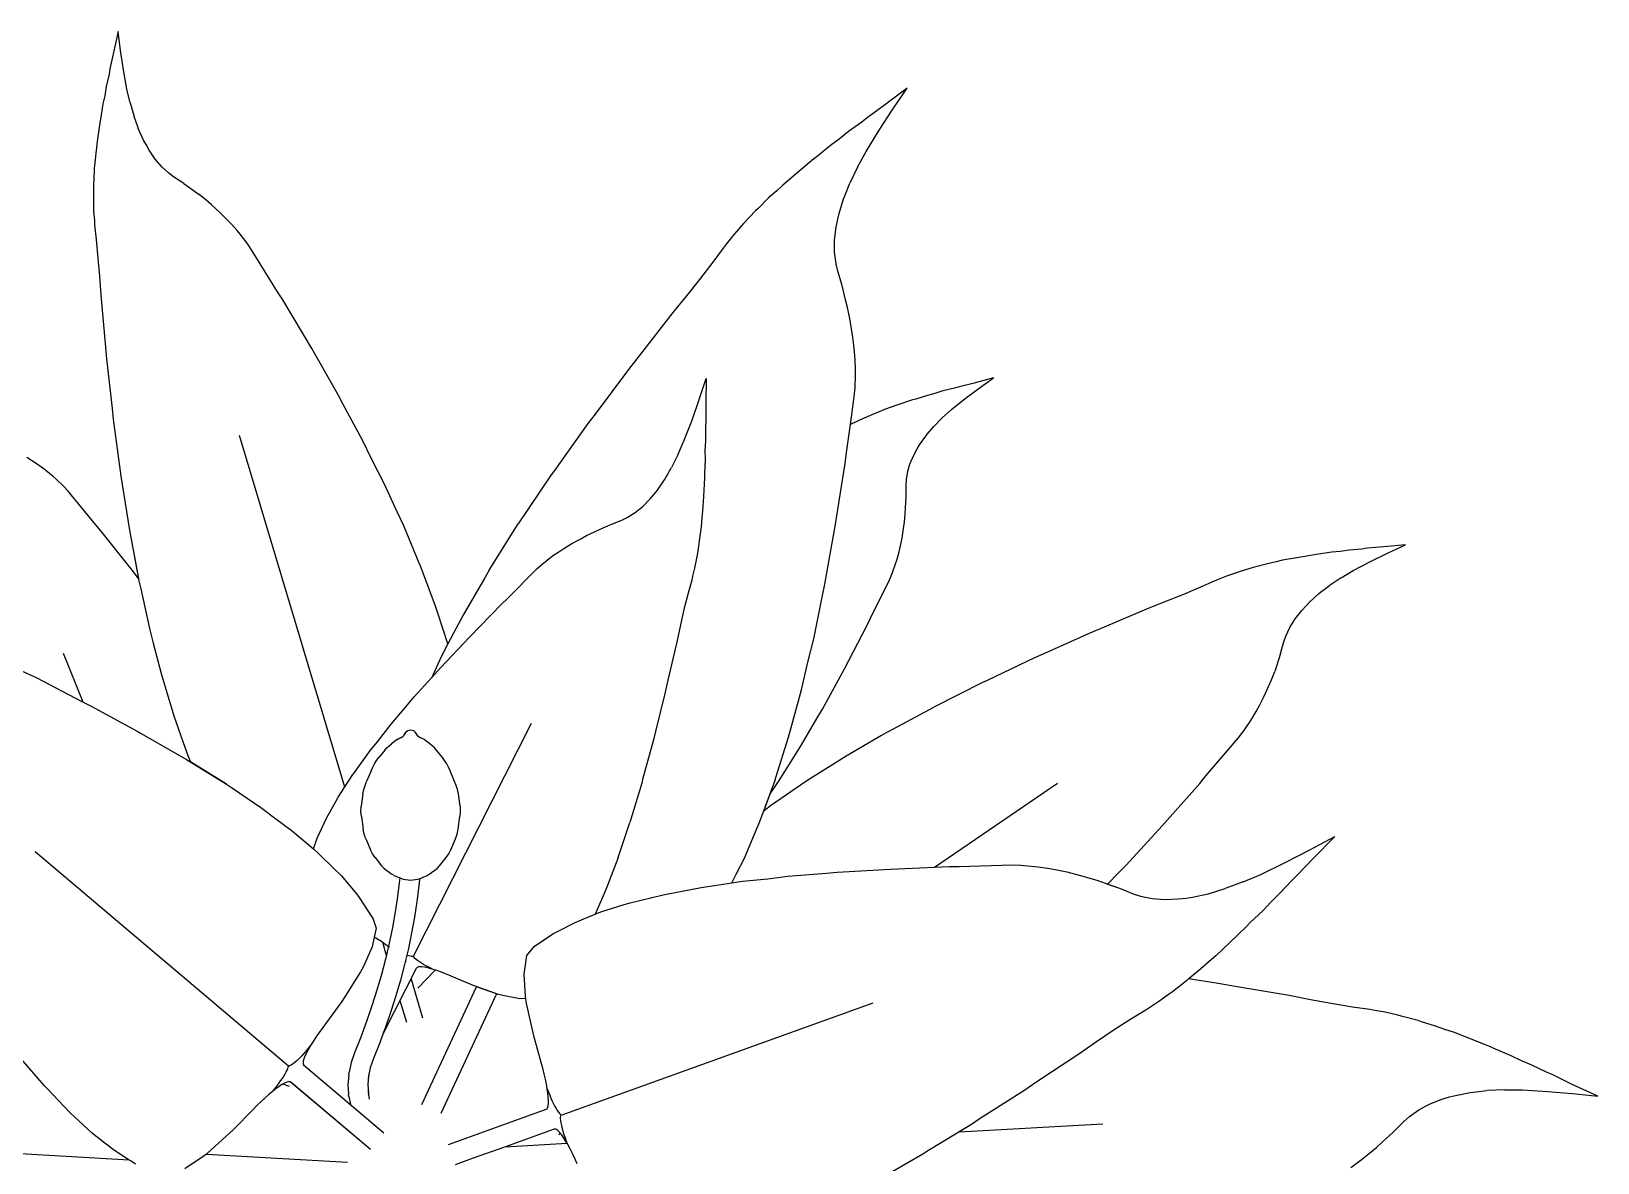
# Model space of a CAD drawing. Header units: metres. Extents: x 244.4 to 340.3, y -4.1 to 64.3.
# Drawn here: x 253.803 to 254.33, y 54.839 to 55.22 of the extents above; entities that cross this region are included whole.
import ezdxf

# ---------------------------------------------------------------- set-up
doc = ezdxf.new("R2010")
doc.units = ezdxf.units.M
doc.layers.add('Edges', color=7, linetype='Continuous')

msp = doc.modelspace()

# ---------------------------------------------------------------- linework, layer by layer
at = {"layer": 'Edges'}
for p, q in [((253.83188, 55.21962), (253.83034, 55.21248)), ((253.8327, 55.21319), (253.83188, 55.21962)), ((253.83034, 55.21248), (253.82909, 55.20702)), ((253.83363, 55.20669), (253.8327, 55.21319)), ((253.82909, 55.20702), (253.82879, 55.20524)), ((253.83481, 55.20021), (253.83363, 55.20669)), ((253.82783, 55.20103), (253.82733, 55.19796)), ((253.82879, 55.20524), (253.82783, 55.20103)), ((253.82733, 55.19796), (253.82672, 55.19518)), ((253.83587, 55.19558), (253.83481, 55.20021)), ((253.83587, 55.19558), (253.83721, 55.19095)), ((254.09753, 55.20047), (254.08993, 55.19477)), ((254.09277, 55.19345), (254.09753, 55.20047)), ((253.82601, 55.19069), (253.82576, 55.18947)), ((253.82672, 55.19518), (253.82601, 55.19069)), ((253.83844, 55.18753), (253.83721, 55.19095)), ((254.08408, 55.19055), (254.08229, 55.18908)), ((254.08993, 55.19477), (254.08408, 55.19055)), ((254.0881, 55.18636), (254.09277, 55.19345)), ((253.82576, 55.18947), (253.82491, 55.18347)), ((253.83874, 55.18671), (253.83844, 55.18753)), ((253.84044, 55.18295), (253.83874, 55.18671)), ((254.0778, 55.18586), (254.07472, 55.18336)), ((254.08229, 55.18908), (254.0778, 55.18586)), ((254.08372, 55.17917), (254.0881, 55.18636)), ((253.82491, 55.18347), (253.8243, 55.17861)), ((253.84124, 55.18149), (253.84044, 55.18295)), ((253.84232, 55.1796), (253.84124, 55.18149)), ((253.84437, 55.17661), (253.84232, 55.1796)), ((254.0718, 55.18125), (254.06734, 55.17762)), ((254.07472, 55.18336), (254.0718, 55.18125)), ((253.82414, 55.17636), (253.82383, 55.17343)), ((253.8243, 55.17861), (253.82414, 55.17636)), ((253.84505, 55.17579), (253.84437, 55.17661)), ((253.84656, 55.17407), (253.84505, 55.17579)), ((254.06608, 55.17669), (254.06026, 55.17182)), ((254.06734, 55.17762), (254.06608, 55.17669)), ((254.08082, 55.17391), (254.08372, 55.17917)), ((253.82365, 55.16937), (253.82357, 55.16838)), ((253.82383, 55.17343), (253.82365, 55.16937)), ((253.8489, 55.17191), (253.84656, 55.17407)), ((253.85055, 55.17066), (253.8489, 55.17191)), ((253.854, 55.16841), (253.85055, 55.17066)), ((254.06026, 55.17182), (254.05564, 55.16787)), ((254.08082, 55.17391), (254.07821, 55.16846)), ((253.82357, 55.16838), (253.8235, 55.16356)), ((253.854, 55.16841), (253.8591, 55.1647)), ((253.86151, 55.16278), (253.8591, 55.1647)), ((254.05362, 55.16594), (254.05091, 55.16353)), ((254.05564, 55.16787), (254.05362, 55.16594)), ((254.07613, 55.16323), (254.07652, 55.16424)), ((254.07652, 55.16424), (254.07821, 55.16846)), ((253.8235, 55.16356), (253.82354, 55.16256)), ((253.82354, 55.16256), (253.82361, 55.15896)), ((253.82361, 55.15896), (253.82385, 55.15596)), ((253.86329, 55.16121), (253.86151, 55.16278)), ((253.86602, 55.15879), (253.86329, 55.16121)), ((253.86847, 55.15632), (253.86602, 55.15879)), ((254.0465, 55.15919), (254.04248, 55.15495)), ((254.04738, 55.16002), (254.0465, 55.15919)), ((254.05091, 55.16353), (254.04738, 55.16002)), ((254.07462, 55.15836), (254.07613, 55.16323)), ((253.82385, 55.15596), (253.82394, 55.15452)), ((253.82394, 55.15452), (253.82448, 55.14957)), ((253.8701, 55.15465), (253.86847, 55.15632)), ((253.87196, 55.15255), (253.8701, 55.15465)), ((254.0417, 55.15403), (254.03885, 55.1508)), ((254.04248, 55.15495), (254.0417, 55.15403)), ((254.07313, 55.14933), (254.07363, 55.15374)), ((254.07363, 55.15374), (254.07417, 55.15635)), ((254.07417, 55.15635), (254.07462, 55.15836)), ((253.82448, 55.14957), (253.82506, 55.1433)), ((253.8729, 55.15137), (253.87196, 55.15255)), ((253.87529, 55.14831), (253.8729, 55.15137)), ((253.87678, 55.14612), (253.87529, 55.14831)), ((254.03664, 55.14796), (254.03557, 55.14664)), ((254.03885, 55.1508), (254.03664, 55.14796)), ((254.0731, 55.14803), (254.07313, 55.14933)), ((254.07314, 55.14524), (254.0731, 55.14803)), ((253.82506, 55.1433), (253.82555, 55.13716)), ((253.88557, 55.13195), (253.87678, 55.14612)), ((254.03557, 55.14664), (254.03208, 55.14191)), ((254.0736, 55.14137), (254.07314, 55.14524)), ((254.03208, 55.14191), (254.02763, 55.13609)), ((254.07417, 55.13889), (254.0736, 55.14137)), ((254.07564, 55.13406), (254.07417, 55.13889)), ((253.82555, 55.13716), (253.82597, 55.13077)), ((254.02763, 55.13609), (254.02323, 55.13056)), ((254.07685, 55.12921), (254.07564, 55.13406)), ((253.82597, 55.13077), (253.8275, 55.11453)), ((253.88732, 55.12921), (253.88557, 55.13195)), ((253.89707, 55.11287), (253.88732, 55.12921)), ((254.02323, 55.13056), (254.01861, 55.12496)), ((254.07752, 55.12662), (254.07685, 55.12921)), ((254.01861, 55.12496), (254.00731, 55.11035)), ((254.07828, 55.12298), (254.07752, 55.12662)), ((254.07872, 55.12017), (254.07828, 55.12298)), ((254.07941, 55.11586), (254.07872, 55.12017)), ((253.8275, 55.11453), (253.82792, 55.10936)), ((253.90598, 55.09722), (253.89707, 55.11287)), ((254.0798, 55.11177), (254.07941, 55.11586)), ((254.08004, 55.10905), (254.0798, 55.11177)), ((253.82792, 55.10936), (253.82981, 55.09263)), ((254.00369, 55.10582), (253.99246, 55.09074)), ((254.00731, 55.11035), (254.00369, 55.10582)), ((254.08016, 55.10578), (254.08004, 55.10905)), ((254.08014, 55.10402), (254.08016, 55.10578)), ((254.02754, 55.0957), (254.02992, 55.10274)), ((254.02992, 55.10274), (254.02974, 55.09458)), ((254.08004, 55.09957), (254.08014, 55.10402)), ((254.12008, 55.10123), (254.11506, 55.10001)), ((254.12662, 55.10294), (254.12008, 55.10123)), ((254.12186, 55.09952), (254.12662, 55.10294)), ((253.90764, 55.09406), (253.90598, 55.09722)), ((254.02511, 55.08875), (254.02754, 55.0957)), ((254.07843, 55.08724), (254.07975, 55.09657)), ((254.07975, 55.09657), (254.08004, 55.09957)), ((254.09933, 55.09553), (254.09412, 55.09377)), ((254.10043, 55.09582), (254.09933, 55.09553)), ((254.10438, 55.09708), (254.10043, 55.09582)), ((254.10691, 55.09772), (254.10438, 55.09708)), ((254.10962, 55.09857), (254.10691, 55.09772)), ((254.11348, 55.09951), (254.10962, 55.09857)), ((254.11254, 55.0923), (254.11712, 55.09601)), ((254.11506, 55.10001), (254.11348, 55.09951)), ((254.11712, 55.09601), (254.12186, 55.09952)), ((253.82981, 55.09263), (253.83018, 55.08908)), ((253.9141, 55.08206), (253.90764, 55.09406)), ((253.99246, 55.09074), (253.99006, 55.08762)), ((254.02974, 55.09458), (254.02973, 55.08845)), ((254.08561, 55.09058), (254.08231, 55.08908)), ((254.08808, 55.09152), (254.08561, 55.09058)), ((254.08995, 55.0923), (254.08808, 55.09152)), ((254.09412, 55.09377), (254.08995, 55.0923)), ((254.10939, 55.08948), (254.11254, 55.0923)), ((253.83018, 55.08908), (253.83254, 55.07153)), ((253.99006, 55.08762), (253.97877, 55.07176)), ((254.02251, 55.08201), (254.02511, 55.08875)), ((254.02973, 55.08845), (254.02961, 55.08647)), ((254.02961, 55.08647), (254.02964, 55.08182)), ((254.07709, 55.07781), (254.07843, 55.08724)), ((254.08149, 55.08875), (254.07843, 55.08724)), ((254.08231, 55.08908), (254.08149, 55.08875)), ((254.1043, 55.08398), (254.10639, 55.08644)), ((254.10939, 55.08948), (254.10639, 55.08644)), ((253.90818, 54.96523), (253.87268, 55.08357)), ((253.91722, 55.07574), (253.9141, 55.08206)), ((254.02049, 55.07733), (254.02251, 55.08201)), ((254.02964, 55.08182), (254.02947, 55.07847)), ((254.10095, 55.07914), (254.1017, 55.08041)), ((254.1017, 55.08041), (254.10381, 55.08339)), ((254.10381, 55.08339), (254.1043, 55.08398)), ((253.80394, 55.07442), (253.80115, 55.07619)), ((253.80644, 55.07259), (253.80394, 55.07442)), ((253.92144, 55.06738), (253.91722, 55.07574)), ((254.02049, 55.07733), (254.01823, 55.07278)), ((254.0295, 55.07547), (254.02927, 55.07066)), ((254.02947, 55.07847), (254.0295, 55.07547)), ((254.07333, 55.0531), (254.07665, 55.07418)), ((254.07665, 55.07418), (254.07709, 55.07781)), ((254.0984, 55.07359), (254.0987, 55.0745)), ((254.0987, 55.0745), (254.10001, 55.07745)), ((254.10001, 55.07745), (254.10095, 55.07914)), ((253.80811, 55.07134), (253.80644, 55.07259)), ((253.81002, 55.06975), (253.80811, 55.07134)), ((253.811, 55.06885), (253.81002, 55.06975)), ((253.81346, 55.06651), (253.811, 55.06885)), ((253.83254, 55.07153), (253.83275, 55.06987)), ((253.83275, 55.06987), (253.83565, 55.05171)), ((253.9777, 55.0703), (253.96659, 55.05381)), ((253.97877, 55.07176), (253.9777, 55.0703)), ((254.01588, 55.0687), (254.01633, 55.06947)), ((254.01633, 55.06947), (254.01823, 55.07278)), ((254.02928, 55.06936), (254.02893, 55.06308)), ((254.02927, 55.07066), (254.02928, 55.06936)), ((254.09733, 55.06877), (254.09783, 55.07162)), ((254.09783, 55.07162), (254.0984, 55.07359)), ((253.81501, 55.0648), (253.81346, 55.06651)), ((253.82419, 55.05367), (253.81501, 55.0648)), ((253.92578, 55.0579), (253.92144, 55.06738)), ((254.01105, 55.06223), (254.01245, 55.06389)), ((254.01245, 55.06389), (254.01351, 55.06522)), ((254.01351, 55.06522), (254.01588, 55.0687)), ((254.0972, 55.06686), (254.09733, 55.06877)), ((254.09721, 55.06304), (254.0972, 55.06686)), ((254.00593, 55.05761), (254.0077, 55.05898)), ((254.0077, 55.05898), (254.00851, 55.05966)), ((254.00851, 55.05966), (254.01105, 55.06223)), ((254.02893, 55.06308), (254.02863, 55.0581)), ((254.09694, 55.05725), (254.09703, 55.05928)), ((254.09703, 55.05928), (254.09721, 55.06304)), ((253.82602, 55.05153), (253.82419, 55.05367)), ((253.92801, 55.05314), (253.92578, 55.0579)), ((253.93328, 55.04056), (253.92801, 55.05314)), ((253.95675, 55.0382), (253.96659, 55.05381)), ((253.99414, 55.05201), (253.99774, 55.05363)), ((253.99774, 55.05363), (254.00146, 55.05508)), ((254.00146, 55.05508), (254.00329, 55.05596)), ((254.00329, 55.05596), (254.00593, 55.05761)), ((254.02837, 55.05582), (254.02815, 55.05288)), ((254.02863, 55.0581), (254.02837, 55.05582)), ((254.06985, 55.03352), (254.07333, 55.0531)), ((254.09637, 55.05232), (254.09668, 55.05445)), ((254.09668, 55.05445), (254.09694, 55.05725)), ((253.83621, 55.0387), (253.82602, 55.05153)), ((253.83565, 55.05171), (253.83886, 55.03465)), ((253.83565, 55.05171), (253.83872, 55.0354)), ((253.98468, 55.04722), (253.98765, 55.04882)), ((253.98765, 55.04882), (253.9896, 55.04989)), ((253.9896, 55.04989), (253.99222, 55.05118)), ((253.99222, 55.05118), (253.99414, 55.05201)), ((254.02753, 55.04791), (254.02681, 55.04327)), ((254.02762, 55.04887), (254.02753, 55.04791)), ((254.02815, 55.05288), (254.02762, 55.04887)), ((254.09524, 55.04601), (254.09589, 55.04905)), ((254.09589, 55.04905), (254.09637, 55.05232)), ((253.97452, 55.04016), (253.97818, 55.04302)), ((253.97818, 55.04302), (253.98022, 55.04444)), ((253.98022, 55.04444), (253.98199, 55.04554)), ((253.98199, 55.04554), (253.98468, 55.04722)), ((254.02681, 55.04327), (254.02661, 55.04232)), ((254.09411, 55.04159), (254.09479, 55.04399)), ((254.09479, 55.04399), (254.09524, 55.04601)), ((254.22882, 55.04245), (254.224, 55.04156)), ((254.23478, 55.04346), (254.22882, 55.04245)), ((254.23603, 55.0436), (254.23478, 55.04346)), ((254.24052, 55.04429), (254.23603, 55.0436)), ((254.24336, 55.04455), (254.24052, 55.04429)), ((254.24643, 55.045), (254.24336, 55.04455)), ((254.25073, 55.04537), (254.24643, 55.045)), ((254.25252, 55.04563), (254.25073, 55.04537)), ((254.2581, 55.0461), (254.25252, 55.04563)), ((254.25359, 55.0412), (254.25949, 55.04406)), ((254.26537, 55.0468), (254.2581, 55.0461)), ((254.25949, 55.04406), (254.26537, 55.0468)), ((253.83872, 55.0354), (253.83621, 55.0387)), ((253.9338, 55.03934), (253.93328, 55.04056)), ((253.93878, 55.0261), (253.9338, 55.03934)), ((253.95675, 55.0382), (253.95532, 55.0357)), ((253.96293, 55.02869), (253.97286, 55.03865)), ((253.97286, 55.03865), (253.97452, 55.04016)), ((254.02599, 55.03896), (254.02529, 55.0362)), ((254.02661, 55.04232), (254.02599, 55.03896)), ((254.09256, 55.03712), (254.09369, 55.04033)), ((254.09369, 55.04033), (254.09411, 55.04159)), ((254.20848, 55.0374), (254.20507, 55.03623)), ((254.20942, 55.03774), (254.20848, 55.0374)), ((254.21403, 55.03913), (254.20942, 55.03774)), ((254.215, 55.03937), (254.21403, 55.03913)), ((254.21892, 55.04042), (254.215, 55.03937)), ((254.22181, 55.04102), (254.21892, 55.04042)), ((254.224, 55.04156), (254.22181, 55.04102)), ((254.24368, 55.03569), (254.24777, 55.03811)), ((254.24777, 55.03811), (254.25359, 55.0412)), ((253.83886, 55.03465), (253.83945, 55.032)), ((253.83945, 55.032), (253.84242, 55.01856)), ((253.95532, 55.0357), (253.94812, 55.02332)), ((254.025, 55.0349), (254.02379, 55.03049)), ((254.02529, 55.0362), (254.025, 55.0349)), ((254.06901, 55.02968), (254.06985, 55.03352)), ((254.08522, 55.02209), (254.09163, 55.03502)), ((254.09163, 55.03502), (254.09256, 55.03712)), ((254.19639, 55.03256), (254.19059, 55.03009)), ((254.20094, 55.03457), (254.19639, 55.03256)), ((254.20229, 55.03509), (254.20094, 55.03457)), ((254.20507, 55.03623), (254.20229, 55.03509)), ((254.2368, 55.03079), (254.23968, 55.03301)), ((254.24368, 55.03569), (254.23968, 55.03301)), ((253.95014, 55.01571), (253.961, 55.02685)), ((253.961, 55.02685), (253.96293, 55.02869)), ((254.02379, 55.03049), (254.02241, 55.02503)), ((254.06609, 55.01516), (254.06901, 55.02968)), ((254.18489, 55.02776), (254.17894, 55.02542)), ((254.19059, 55.03009), (254.18489, 55.02776)), ((254.23189, 55.02629), (254.23304, 55.0275)), ((254.23304, 55.0275), (254.23611, 55.03026)), ((254.23611, 55.03026), (254.2368, 55.03079)), ((253.93955, 55.02374), (253.93878, 55.0261)), ((253.94293, 55.01344), (253.93955, 55.02374)), ((253.94812, 55.02332), (253.94569, 55.01868)), ((254.02241, 55.02503), (254.02123, 55.01983)), ((254.08402, 55.01955), (254.08522, 55.02209)), ((254.17894, 55.02542), (254.16393, 55.01903)), ((254.22762, 55.02093), (254.22819, 55.02182)), ((254.22819, 55.02182), (254.23042, 55.02469)), ((254.23042, 55.02469), (254.23189, 55.02629)), ((253.84242, 55.01856), (253.84369, 55.01368)), ((253.94569, 55.01868), (253.94293, 55.01344)), ((254.02123, 55.01983), (254.02016, 55.01456)), ((254.07646, 55.005), (254.08402, 55.01955)), ((254.15913, 55.01705), (254.14377, 55.01016)), ((254.16393, 55.01903), (254.15913, 55.01705)), ((254.22441, 55.01413), (254.22509, 55.01608)), ((254.22509, 55.01608), (254.22645, 55.01897)), ((254.22645, 55.01897), (254.22762, 55.02093)), ((253.84369, 55.01368), (253.84635, 55.00342)), ((253.94038, 55.00539), (253.95014, 55.01571)), ((253.94293, 55.01344), (253.94067, 55.00913)), ((254.02016, 55.01456), (254.017, 55.00126)), ((254.06427, 55.00775), (254.06609, 55.01516)), ((254.22331, 55.01015), (254.22441, 55.01413)), ((253.82006, 54.99384), (253.81342, 55.01025)), ((253.94067, 55.00913), (253.93733, 55.00194)), ((254.06203, 54.99801), (254.06427, 55.00775)), ((254.14049, 55.00873), (254.12449, 55.00114)), ((254.14377, 55.01016), (254.14049, 55.00873)), ((254.22331, 55.01015), (254.22133, 55.00417)), ((253.79936, 55.00439), (253.8042, 55.00209)), ((253.8042, 55.00209), (253.81959, 54.99407)), ((253.84635, 55.00342), (253.85064, 54.9892)), ((253.93159, 54.99563), (253.93855, 55.00327)), ((253.93855, 55.00327), (253.94038, 55.00539)), ((254.017, 55.00126), (254.01612, 54.99713)), ((254.06906, 54.99149), (254.07646, 55.005)), ((254.12298, 55.00044), (254.10656, 54.99216)), ((254.12449, 55.00114), (254.12298, 55.00044)), ((254.21928, 54.99912), (254.22023, 55.00129)), ((254.22023, 55.00129), (254.22133, 55.00417)), ((253.92821, 54.99154), (253.93159, 54.99563)), ((254.01612, 54.99713), (254.01276, 54.98389)), ((254.05906, 54.98733), (254.06203, 54.99801)), ((254.2162, 54.9927), (254.2178, 54.99578)), ((254.2178, 54.99578), (254.21928, 54.99912)), ((253.81959, 54.99407), (253.82006, 54.99384)), ((253.82006, 54.99384), (253.82278, 54.99249)), ((253.82278, 54.99249), (253.83822, 54.98406)), ((253.92376, 54.98641), (253.92821, 54.99154)), ((254.06749, 54.98888), (254.06906, 54.99149)), ((254.09128, 54.98392), (254.10656, 54.99216)), ((254.21366, 54.98823), (254.2151, 54.99064)), ((254.2151, 54.99064), (254.2162, 54.9927)), ((253.85064, 54.9892), (253.85378, 54.98022)), ((253.91915, 54.98049), (253.92376, 54.98641)), ((253.92939, 54.98424), (253.92985, 54.98443)), ((253.92985, 54.98443), (253.93034, 54.98449)), ((253.93034, 54.98449), (253.93084, 54.98443)), ((253.93084, 54.98443), (253.9313, 54.98424)), ((253.93131, 54.90833), (253.9711, 54.98676)), ((254.05765, 54.98202), (254.05906, 54.98733)), ((254.06167, 54.97887), (254.06749, 54.98888)), ((254.21064, 54.98376), (254.21283, 54.98697)), ((254.21283, 54.98697), (254.21366, 54.98823)), ((253.83822, 54.98406), (253.83964, 54.98332)), ((253.83964, 54.98332), (253.85483, 54.97455)), ((253.85378, 54.98022), (253.85531, 54.9759)), ((253.91687, 54.97769), (253.91915, 54.98049)), ((253.92232, 54.97844), (253.92307, 54.97916)), ((253.92307, 54.97916), (253.9239, 54.97981)), ((253.92579, 54.98122), (253.9239, 54.97981)), ((253.92579, 54.98122), (253.92641, 54.98161)), ((253.92641, 54.98161), (253.92709, 54.98191)), ((253.92703, 54.98169), (253.92754, 54.98212)), ((253.92709, 54.98191), (253.92754, 54.98212)), ((253.92754, 54.98212), (253.92756, 54.98213)), ((253.92756, 54.98213), (253.9276, 54.98217)), ((253.9276, 54.98217), (253.92812, 54.98271)), ((253.92773, 54.98222), (253.9276, 54.98217)), ((253.92773, 54.98222), (253.92762, 54.98208)), ((253.92777, 54.98227), (253.92773, 54.98222)), ((253.92812, 54.98271), (253.92777, 54.98227)), ((253.928, 54.98242), (253.92777, 54.98227)), ((253.92812, 54.98271), (253.92819, 54.9828)), ((253.92819, 54.9828), (253.92869, 54.98356)), ((253.92858, 54.9833), (253.92819, 54.9828)), ((253.92869, 54.98356), (253.929, 54.98395)), ((253.929, 54.98395), (253.92939, 54.98424)), ((253.9313, 54.98424), (253.93169, 54.98395)), ((253.93169, 54.98395), (253.932, 54.98356)), ((253.9325, 54.9828), (253.932, 54.98356)), ((253.93257, 54.98271), (253.9325, 54.9828)), ((253.93309, 54.98217), (253.93257, 54.98271)), ((253.93292, 54.98227), (253.93257, 54.98271)), ((253.93292, 54.98227), (253.93269, 54.98242)), ((253.93296, 54.98222), (253.93292, 54.98227)), ((253.93307, 54.98208), (253.93296, 54.98222)), ((253.93309, 54.98217), (253.93296, 54.98222)), ((253.93313, 54.98213), (253.93309, 54.98217)), ((253.93315, 54.98212), (253.93313, 54.98213)), ((253.9336, 54.98191), (253.93315, 54.98212)), ((253.93366, 54.98169), (253.93315, 54.98212)), ((253.93428, 54.98161), (253.9336, 54.98191)), ((253.9349, 54.98122), (253.93428, 54.98161)), ((253.93679, 54.97981), (253.9349, 54.98122)), ((253.93761, 54.97916), (253.93679, 54.97981)), ((253.93837, 54.97844), (253.93761, 54.97916)), ((254.01213, 54.98116), (254.00847, 54.9678)), ((254.01276, 54.98389), (254.01213, 54.98116)), ((254.05335, 54.96848), (254.05765, 54.98202)), ((254.08893, 54.98254), (254.07704, 54.97563)), ((254.09128, 54.98392), (254.08893, 54.98254)), ((254.19818, 54.969), (254.209, 54.98168)), ((254.209, 54.98168), (254.21064, 54.98376)), ((253.85483, 54.97455), (253.86829, 54.96621)), ((253.85531, 54.9759), (253.85619, 54.9737)), ((253.91143, 54.97013), (253.91687, 54.97769)), ((253.91819, 54.97305), (253.91889, 54.97413)), ((253.91889, 54.97413), (253.91966, 54.97516)), ((253.92162, 54.97765), (253.91966, 54.97516)), ((253.92162, 54.97765), (253.92232, 54.97844)), ((253.93907, 54.97765), (253.93837, 54.97844)), ((253.94103, 54.97516), (253.93907, 54.97765)), ((253.9418, 54.97413), (253.94103, 54.97516)), ((253.9425, 54.97305), (253.9418, 54.97413)), ((254.05427, 54.96712), (254.05845, 54.97384)), ((254.05845, 54.97384), (254.06167, 54.97887)), ((254.07704, 54.97563), (254.07278, 54.97293)), ((253.86829, 54.96621), (253.85619, 54.9737)), ((253.90597, 54.96182), (253.91092, 54.96944)), ((253.91092, 54.96944), (253.91143, 54.97013)), ((253.91704, 54.97074), (253.91551, 54.96713)), ((253.91704, 54.97074), (253.91758, 54.97192)), ((253.91758, 54.97192), (253.91819, 54.97305)), ((253.94311, 54.97192), (253.9425, 54.97305)), ((253.94365, 54.97074), (253.94311, 54.97192)), ((253.94518, 54.96713), (253.94365, 54.97074)), ((254.07278, 54.97293), (254.06381, 54.96729)), ((254.1961, 54.96649), (254.19818, 54.969)), ((253.86829, 54.96621), (253.87033, 54.96481)), ((253.87033, 54.96481), (253.88019, 54.95816)), ((253.91426, 54.96301), (253.91458, 54.96441)), ((253.91458, 54.96441), (253.915, 54.96578)), ((253.915, 54.96578), (253.91551, 54.96713)), ((253.94569, 54.96578), (253.94518, 54.96713)), ((253.94611, 54.96441), (253.94569, 54.96578)), ((253.94643, 54.96301), (253.94611, 54.96441)), ((254.00816, 54.96658), (254.00419, 54.95335)), ((254.00847, 54.9678), (254.00816, 54.96658)), ((254.04799, 54.95365), (254.05295, 54.96718)), ((254.0514, 54.96296), (254.05295, 54.96718)), ((254.0514, 54.96296), (254.05427, 54.96712)), ((254.06381, 54.96729), (254.05157, 54.95887)), ((254.05295, 54.96718), (254.05335, 54.96848)), ((254.1068, 54.93824), (254.14817, 54.96657)), ((254.18349, 54.95223), (254.1961, 54.96649)), ((253.88019, 54.95816), (253.88366, 54.95554)), ((253.90198, 54.95473), (253.90519, 54.96043)), ((253.90519, 54.96043), (253.90597, 54.96182)), ((253.91361, 54.95704), (253.91369, 54.9588)), ((253.91426, 54.96301), (253.91369, 54.9588)), ((253.947, 54.9588), (253.94643, 54.96301)), ((253.947, 54.9588), (253.94708, 54.95704)), ((254.04927, 54.95714), (254.0514, 54.96296)), ((254.05157, 54.95887), (254.04927, 54.95714)), ((253.88366, 54.95554), (253.89058, 54.95038)), ((253.90044, 54.95141), (253.90198, 54.95473)), ((253.91376, 54.95528), (253.91361, 54.95704)), ((253.91376, 54.95528), (253.91432, 54.9511)), ((253.94637, 54.9511), (253.94693, 54.95528)), ((253.94708, 54.95704), (253.94693, 54.95528)), ((254.00024, 54.94152), (254.00419, 54.95335)), ((254.04699, 54.95132), (254.04799, 54.95365)), ((253.89058, 54.95038), (253.89761, 54.94439)), ((253.89761, 54.94439), (253.8989, 54.94805)), ((253.8989, 54.94805), (253.90044, 54.95141)), ((253.91467, 54.94943), (253.91432, 54.9511)), ((253.91523, 54.94783), (253.91467, 54.94943)), ((253.91523, 54.94783), (253.91679, 54.94415)), ((253.94389, 54.94415), (253.94546, 54.94783)), ((253.94546, 54.94783), (253.94602, 54.94943)), ((253.94602, 54.94943), (253.94637, 54.9511)), ((254.04273, 54.94133), (254.04699, 54.95132)), ((254.17129, 54.93899), (254.18349, 54.95223)), ((254.2332, 54.94413), (254.24155, 54.94857)), ((254.24155, 54.94857), (254.23426, 54.94119)), ((253.88918, 54.87132), (253.80387, 54.94341)), ((253.89761, 54.94439), (253.89947, 54.94281)), ((253.89947, 54.94281), (253.90464, 54.93773)), ((253.91748, 54.94279), (253.91679, 54.94415)), ((253.91836, 54.94155), (253.91748, 54.94279)), ((253.94233, 54.94155), (253.94321, 54.94279)), ((253.94321, 54.94279), (253.94389, 54.94415)), ((254.22491, 54.93983), (254.2332, 54.94413)), ((253.90464, 54.93773), (253.90691, 54.93545)), ((253.91836, 54.94155), (253.92056, 54.93875)), ((253.92142, 54.93787), (253.92056, 54.93875)), ((253.92142, 54.93787), (253.92404, 54.93592)), ((253.93665, 54.93592), (253.93926, 54.93787)), ((253.93926, 54.93787), (253.94013, 54.93875)), ((253.94013, 54.93875), (253.94233, 54.94155)), ((253.99953, 54.93971), (253.99623, 54.93095)), ((254.00024, 54.94152), (253.99953, 54.93971)), ((254.04002, 54.9359), (254.04273, 54.94133)), ((254.07399, 54.93657), (254.092, 54.93761)), ((254.092, 54.93761), (254.1068, 54.93824)), ((254.1068, 54.93824), (254.11174, 54.93845)), ((254.11174, 54.93845), (254.11513, 54.93847)), ((254.11513, 54.93847), (254.13298, 54.93903)), ((254.13298, 54.93903), (254.13583, 54.93898)), ((254.13583, 54.93898), (254.14171, 54.93843)), ((254.14171, 54.93843), (254.14483, 54.93797)), ((254.14483, 54.93797), (254.14742, 54.93744)), ((254.14742, 54.93744), (254.15137, 54.93666)), ((254.16879, 54.93645), (254.17129, 54.93899)), ((254.21663, 54.93586), (254.22491, 54.93983)), ((254.23426, 54.94119), (254.22892, 54.93553)), ((253.90691, 54.93545), (253.9122, 54.92919)), ((253.92476, 54.93542), (253.92404, 54.93592)), ((253.92476, 54.93542), (253.92667, 54.93465)), ((253.92651, 54.93292), (253.92586, 54.92763)), ((253.92667, 54.93465), (253.92651, 54.93292)), ((253.92669, 54.93485), (253.92667, 54.93465)), ((253.92667, 54.93465), (253.92745, 54.93433)), ((253.92788, 54.93419), (253.92745, 54.93433)), ((253.92788, 54.93419), (253.93034, 54.93387)), ((253.93034, 54.93387), (253.93281, 54.93419)), ((253.93318, 54.93286), (253.93253, 54.92756)), ((253.93281, 54.93419), (253.93324, 54.93433)), ((253.93332, 54.93436), (253.93318, 54.93286)), ((253.93324, 54.93433), (253.93593, 54.93542)), ((253.93593, 54.93542), (253.93665, 54.93592)), ((254.02814, 54.93145), (254.03268, 54.93205)), ((254.03268, 54.93205), (254.03854, 54.93296)), ((254.03854, 54.93296), (254.04002, 54.9359)), ((254.03854, 54.93296), (254.0421, 54.93351)), ((254.0421, 54.93351), (254.05068, 54.93438)), ((254.05068, 54.93438), (254.05737, 54.93521)), ((254.05737, 54.93521), (254.07045, 54.93622)), ((254.07045, 54.93622), (254.07399, 54.93657)), ((254.15137, 54.93666), (254.15551, 54.93555)), ((254.15551, 54.93555), (254.15825, 54.93484)), ((254.15825, 54.93484), (254.16178, 54.93375)), ((254.16178, 54.93375), (254.16428, 54.93284)), ((254.16428, 54.93284), (254.16902, 54.9312)), ((254.16505, 54.93258), (254.16879, 54.93645)), ((254.16505, 54.93258), (254.16902, 54.9312)), ((254.2107, 54.9333), (254.20464, 54.93105)), ((254.2107, 54.9333), (254.21663, 54.93586)), ((254.22708, 54.9338), (254.22307, 54.92948)), ((254.22892, 54.93553), (254.22708, 54.9338)), ((253.9122, 54.92919), (253.91328, 54.92772)), ((253.91328, 54.92772), (253.91745, 54.92131)), ((253.92586, 54.92763), (253.92518, 54.92319)), ((253.93241, 54.92672), (253.93162, 54.92142)), ((253.93253, 54.92756), (253.93241, 54.92672)), ((253.99484, 54.92781), (253.99251, 54.92245)), ((253.99623, 54.93095), (253.99484, 54.92781)), ((254.00424, 54.92628), (254.01545, 54.92901)), ((254.01545, 54.92901), (254.01652, 54.9292)), ((254.01652, 54.9292), (254.02814, 54.93145)), ((254.16902, 54.9312), (254.17372, 54.92931)), ((254.17372, 54.92931), (254.17618, 54.92853)), ((254.17618, 54.92853), (254.18006, 54.92775)), ((254.18006, 54.92775), (254.18289, 54.92748)), ((254.18289, 54.92748), (254.18423, 54.9274)), ((254.18423, 54.9274), (254.18882, 54.92756)), ((254.18882, 54.92756), (254.19156, 54.92788)), ((254.19156, 54.92788), (254.1937, 54.92819)), ((254.1937, 54.92819), (254.19892, 54.92933)), ((254.19892, 54.92933), (254.20001, 54.92965)), ((254.20001, 54.92965), (254.20464, 54.93105)), ((254.21999, 54.92653), (254.2174, 54.92373)), ((254.22307, 54.92948), (254.21999, 54.92653)), ((253.91745, 54.92131), (253.91768, 54.9208)), ((253.92518, 54.92319), (253.92424, 54.91791)), ((253.93162, 54.92142), (253.93067, 54.91613)), ((253.98571, 54.9197), (253.99006, 54.92147)), ((253.99006, 54.92147), (253.99438, 54.92319)), ((253.99438, 54.92319), (254.00231, 54.92567)), ((254.00231, 54.92567), (254.00424, 54.92628)), ((254.2174, 54.92373), (254.213, 54.91948)), ((253.91768, 54.9208), (253.91875, 54.9177)), ((253.91875, 54.9177), (253.91811, 54.91471)), ((253.92424, 54.91791), (253.92315, 54.91264)), ((253.93067, 54.91613), (253.92958, 54.91084)), ((253.97822, 54.9158), (253.97979, 54.91666)), ((253.97979, 54.91666), (253.98571, 54.9197)), ((254.21187, 54.91828), (254.20608, 54.91277)), ((254.213, 54.91948), (254.21187, 54.91828)), ((253.91741, 54.91145), (253.91436, 54.90465)), ((253.91811, 54.91471), (253.91741, 54.91145)), ((253.91921, 54.91403), (253.91811, 54.91471)), ((253.92049, 54.91321), (253.91921, 54.91403)), ((253.9217, 54.9124), (253.92049, 54.91321)), ((253.92227, 54.90852), (253.92095, 54.9129)), ((253.9228, 54.91162), (253.9217, 54.9124)), ((253.92315, 54.91264), (253.92191, 54.90736)), ((253.9229, 54.91155), (253.9228, 54.91162)), ((253.92297, 54.9115), (253.9229, 54.91155)), ((253.92322, 54.91131), (253.92309, 54.91141)), ((253.92958, 54.91084), (253.9291, 54.90867)), ((253.9695, 54.90858), (253.97159, 54.91111)), ((253.97159, 54.91111), (253.97198, 54.91152)), ((253.97198, 54.91152), (253.97822, 54.9158)), ((254.20608, 54.91277), (254.20147, 54.90843)), ((253.92191, 54.90736), (253.92053, 54.90209)), ((253.92834, 54.90555), (253.92695, 54.90026)), ((253.9291, 54.90867), (253.92834, 54.90555)), ((253.92869, 54.90658), (253.92871, 54.90653)), ((253.92894, 54.90873), (253.9291, 54.90867)), ((253.9291, 54.90867), (253.92969, 54.90851)), ((253.92969, 54.90851), (253.93021, 54.90839)), ((253.93021, 54.90839), (253.93065, 54.90832)), ((253.93065, 54.90832), (253.93102, 54.9083)), ((253.93102, 54.9083), (253.93131, 54.90833)), ((253.93136, 54.90813), (253.93131, 54.90833)), ((253.93153, 54.90787), (253.93136, 54.90813)), ((253.93181, 54.90756), (253.93153, 54.90787)), ((253.93221, 54.90721), (253.93181, 54.90756)), ((253.93271, 54.90683), (253.93221, 54.90721)), ((253.93329, 54.90642), (253.93271, 54.90683)), ((253.93396, 54.90598), (253.93329, 54.90642)), ((253.93469, 54.90554), (253.93396, 54.90598)), ((253.93547, 54.9051), (253.93469, 54.90554)), ((253.96858, 54.90226), (253.9695, 54.90858)), ((254.19924, 54.90655), (254.19648, 54.90403)), ((254.20147, 54.90843), (254.19924, 54.90655)), ((253.9135, 54.903), (253.90714, 54.89308)), ((253.91436, 54.90465), (253.9135, 54.903)), ((253.92053, 54.90209), (253.919, 54.89682)), ((253.92127, 54.88237), (253.93249, 54.90446)), ((253.92695, 54.90026), (253.92542, 54.89498)), ((253.9305, 54.90054), (253.93439, 54.88759)), ((253.93249, 54.90446), (253.93258, 54.90454)), ((253.93295, 54.90471), (253.93258, 54.90454)), ((253.93867, 54.90363), (253.93278, 54.8975)), ((253.93345, 54.90477), (253.93295, 54.90471)), ((253.9341, 54.90475), (253.93345, 54.90477)), ((253.93488, 54.90465), (253.9341, 54.90475)), ((253.93578, 54.90447), (253.93488, 54.90465)), ((253.93628, 54.90467), (253.93547, 54.9051)), ((253.9368, 54.90421), (253.93578, 54.90447)), ((253.93711, 54.90426), (253.93628, 54.90467)), ((253.93793, 54.90388), (253.9368, 54.90421)), ((253.93793, 54.90388), (253.93711, 54.90426)), ((253.93915, 54.90347), (253.93793, 54.90388)), ((253.94046, 54.90299), (253.93915, 54.90347)), ((253.94184, 54.90246), (253.94046, 54.90299)), ((253.95123, 54.89851), (253.94184, 54.90246)), ((253.96907, 54.89482), (253.96858, 54.90226)), ((254.19233, 54.90063), (254.19158, 54.89997)), ((254.1925, 54.90078), (254.19233, 54.90063)), ((254.20234, 54.89914), (254.19233, 54.90063)), ((254.19648, 54.90403), (254.1925, 54.90078)), ((253.919, 54.89682), (253.91732, 54.89156)), ((253.92542, 54.89498), (253.92374, 54.8897)), ((253.93408, 54.85838), (253.95255, 54.89804)), ((253.95929, 54.89567), (253.9405, 54.85538)), ((253.95999, 54.89543), (253.95123, 54.89851)), ((253.95929, 54.89567), (253.95255, 54.89804)), ((253.9614, 54.89507), (253.95999, 54.89543)), ((253.96717, 54.89397), (253.9614, 54.89507)), ((253.96917, 54.89401), (253.96907, 54.89482)), ((254.18586, 54.8956), (254.18236, 54.89304)), ((254.18687, 54.89631), (254.18586, 54.8956)), ((254.19158, 54.89997), (254.18687, 54.89631)), ((254.20804, 54.89809), (254.20234, 54.89914)), ((254.22626, 54.89503), (254.20804, 54.89809)), ((254.23338, 54.89361), (254.22626, 54.89503)), ((253.90714, 54.89308), (253.89952, 54.88262)), ((253.91732, 54.89156), (253.9155, 54.8863)), ((253.92374, 54.8897), (253.92191, 54.88443)), ((253.92904, 54.88598), (253.92683, 54.89332)), ((253.96917, 54.89401), (253.96717, 54.89397)), ((253.9693, 54.89298), (253.96917, 54.89401)), ((253.97181, 54.88145), (253.9693, 54.89298)), ((253.98106, 54.85477), (254.08615, 54.8926)), ((254.17791, 54.89015), (254.17294, 54.88713)), ((254.17931, 54.89109), (254.17791, 54.89015)), ((254.18236, 54.89304), (254.17931, 54.89109)), ((254.24033, 54.89235), (254.23338, 54.89361)), ((254.24757, 54.89117), (254.24033, 54.89235)), ((254.25338, 54.89034), (254.24757, 54.89117)), ((254.25505, 54.89002), (254.25338, 54.89034)), ((254.25859, 54.88941), (254.25505, 54.89002)), ((253.9155, 54.8863), (253.91353, 54.88104)), ((253.92191, 54.88443), (253.92113, 54.88244)), ((254.17294, 54.88713), (254.16692, 54.88329)), ((254.26278, 54.88842), (254.25859, 54.88941)), ((254.26397, 54.88817), (254.26278, 54.88842)), ((254.26961, 54.88663), (254.26397, 54.88817)), ((254.27075, 54.88624), (254.26961, 54.88663)), ((254.27551, 54.8848), (254.27075, 54.88624)), ((254.27891, 54.88355), (254.27551, 54.8848)), ((253.89748, 54.8796), (253.89662, 54.87821)), ((253.89845, 54.88108), (253.89748, 54.8796)), ((253.89952, 54.88262), (253.89845, 54.88108)), ((253.91353, 54.88104), (253.91141, 54.87578)), ((253.91994, 54.87916), (253.91782, 54.8739)), ((253.92113, 54.88244), (253.91994, 54.87916)), ((253.97432, 54.87254), (253.97181, 54.88145)), ((254.1613, 54.87951), (254.15572, 54.87557)), ((254.16692, 54.88329), (254.1613, 54.87951)), ((254.28157, 54.88268), (254.27891, 54.88355)), ((254.28724, 54.88047), (254.28157, 54.88268)), ((254.29428, 54.87764), (254.28724, 54.88047)), ((253.80699, 54.86481), (253.79924, 54.87375)), ((253.89285, 54.87392), (253.89213, 54.87322)), ((253.89361, 54.87469), (253.89285, 54.87392)), ((253.89438, 54.87553), (253.89361, 54.87469)), ((253.89441, 54.87373), (253.8942, 54.87294)), ((253.89515, 54.8764), (253.89438, 54.87553)), ((253.89477, 54.87466), (253.89441, 54.87373)), ((253.89526, 54.87572), (253.89477, 54.87466)), ((253.8959, 54.8773), (253.89515, 54.8764)), ((253.89587, 54.87691), (253.89526, 54.87572)), ((253.89662, 54.87821), (253.89587, 54.87691)), ((253.89662, 54.87821), (253.8959, 54.8773)), ((253.91141, 54.87578), (253.91029, 54.87253)), ((253.91782, 54.8739), (253.91671, 54.8707)), ((254.15572, 54.87557), (254.14121, 54.86602)), ((254.29569, 54.87697), (254.29428, 54.87764)), ((254.301, 54.87476), (254.29569, 54.87697)), ((254.30424, 54.87318), (254.301, 54.87476)), ((253.88766, 54.86796), (253.88811, 54.8687)), ((253.88811, 54.8687), (253.88848, 54.86938)), ((253.88848, 54.86938), (253.88878, 54.86998)), ((253.88878, 54.86998), (253.889, 54.87051)), ((253.889, 54.87051), (253.88913, 54.87096)), ((253.88913, 54.87096), (253.88918, 54.87132)), ((253.88945, 54.87132), (253.88918, 54.87132)), ((253.88981, 54.87146), (253.88945, 54.87132)), ((253.89028, 54.87172), (253.88981, 54.87146)), ((253.89082, 54.87211), (253.89028, 54.87172)), ((253.89144, 54.87261), (253.89082, 54.87211)), ((253.89213, 54.87322), (253.89144, 54.87261)), ((253.8942, 54.87294), (253.89413, 54.8723)), ((253.89413, 54.8723), (253.89424, 54.87178)), ((253.89431, 54.87166), (253.89424, 54.87178)), ((253.92137, 54.84875), (253.89431, 54.87166)), ((253.90949, 54.86842), (253.90925, 54.86515)), ((253.90949, 54.86842), (253.9096, 54.86926)), ((253.91029, 54.87253), (253.9096, 54.86926)), ((253.91671, 54.8707), (253.91612, 54.8679)), ((253.91616, 54.86835), (253.91612, 54.8679)), ((253.97485, 54.87058), (253.97432, 54.87254)), ((253.97532, 54.8687), (253.97485, 54.87058)), ((253.97573, 54.86691), (253.97532, 54.8687)), ((254.3079, 54.87165), (254.30424, 54.87318)), ((254.31285, 54.86922), (254.3079, 54.87165)), ((254.315, 54.86833), (254.31285, 54.86922)), ((253.80769, 54.86398), (253.80699, 54.86481)), ((253.81566, 54.85563), (253.80769, 54.86398)), ((253.88499, 54.8637), (253.88385, 54.8628)), ((253.88385, 54.8628), (253.88458, 54.8637)), ((253.88458, 54.8637), (253.88529, 54.86459)), ((253.88605, 54.86447), (253.88499, 54.8637)), ((253.88529, 54.86459), (253.88596, 54.86548)), ((253.88596, 54.86548), (253.88658, 54.86634)), ((253.88702, 54.86509), (253.88605, 54.86447)), ((253.88658, 54.86634), (253.88715, 54.86717)), ((253.88789, 54.86558), (253.88702, 54.86509)), ((253.88715, 54.86717), (253.88766, 54.86796)), ((253.88951, 54.86447), (253.88729, 54.86524)), ((253.88865, 54.86591), (253.88789, 54.86558)), ((253.88929, 54.8661), (253.88865, 54.86591)), ((253.88929, 54.8661), (253.88938, 54.86611)), ((253.88938, 54.86611), (253.88982, 54.86613)), ((253.88982, 54.86613), (253.91679, 54.84334)), ((253.89003, 54.86596), (253.91679, 54.84334)), ((253.90925, 54.86515), (253.90947, 54.86187)), ((253.91612, 54.8679), (253.91593, 54.86515)), ((253.91593, 54.86515), (253.91611, 54.86236)), ((253.91593, 54.86515), (253.91614, 54.86194)), ((253.91612, 54.8679), (253.91604, 54.86751)), ((253.97608, 54.86522), (253.97573, 54.86691)), ((253.97635, 54.86365), (253.97608, 54.86522)), ((253.97656, 54.86221), (253.97635, 54.86365)), ((253.97635, 54.86365), (253.97676, 54.86256)), ((254.14121, 54.86602), (254.1368, 54.86298)), ((254.28824, 54.86256), (254.29276, 54.86306)), ((254.29879, 54.86334), (254.29276, 54.86306)), ((254.29879, 54.86334), (254.3048, 54.86327)), ((254.3048, 54.86327), (254.31321, 54.86281)), ((254.32148, 54.86517), (254.315, 54.86833)), ((254.3301, 54.86117), (254.32148, 54.86517)), ((253.8786, 54.85803), (253.87717, 54.85659)), ((253.87999, 54.85938), (253.8786, 54.85803)), ((253.88134, 54.86063), (253.87999, 54.85938)), ((253.88262, 54.86178), (253.88134, 54.86063)), ((253.88385, 54.8628), (253.88262, 54.86178)), ((253.90958, 54.86103), (253.90947, 54.86187)), ((253.90958, 54.86103), (253.91011, 54.85843)), ((253.91602, 54.86278), (253.91611, 54.86236)), ((253.91655, 54.8602), (253.91611, 54.86236)), ((253.97649, 54.85728), (253.97665, 54.85794)), ((253.97669, 54.86091), (253.97656, 54.86221)), ((253.97665, 54.85794), (253.97674, 54.85876)), ((253.97675, 54.85975), (253.97669, 54.86091)), ((253.97674, 54.85876), (253.97675, 54.85975)), ((253.97676, 54.86256), (253.97718, 54.86151)), ((253.97718, 54.86151), (253.97762, 54.86048)), ((253.97762, 54.86048), (253.97805, 54.85951)), ((253.97805, 54.85951), (253.97849, 54.8586)), ((253.97849, 54.8586), (253.97891, 54.85776)), ((254.1368, 54.86298), (254.12217, 54.85366)), ((254.2699, 54.85656), (254.27233, 54.85791)), ((254.27233, 54.85791), (254.2735, 54.8585)), ((254.2735, 54.8585), (254.27762, 54.86014)), ((254.27762, 54.86014), (254.28018, 54.86091)), ((254.28018, 54.86091), (254.28217, 54.86146)), ((254.28217, 54.86146), (254.28717, 54.86243)), ((254.28717, 54.86243), (254.28824, 54.86256)), ((254.31321, 54.86281), (254.32166, 54.86204)), ((254.32166, 54.86204), (254.3301, 54.86117)), ((253.81716, 54.85427), (253.81566, 54.85563)), ((253.82327, 54.84864), (253.81716, 54.85427)), ((253.87717, 54.85659), (253.8707, 54.84996)), ((253.97625, 54.85681), (253.94303, 54.84484)), ((253.97645, 54.85721), (253.97625, 54.85681)), ((253.97649, 54.85728), (253.97645, 54.85721)), ((253.97782, 54.85332), (253.97784, 54.85333)), ((253.97891, 54.85776), (253.97933, 54.85701)), ((253.97933, 54.85701), (253.97973, 54.85635)), ((253.97973, 54.85635), (253.98011, 54.85579)), ((253.98011, 54.85579), (253.98046, 54.85533)), ((253.98046, 54.85533), (253.98078, 54.85499)), ((253.98078, 54.85499), (253.98106, 54.85477)), ((253.98087, 54.85415), (253.98094, 54.85454)), ((253.98087, 54.85362), (253.98087, 54.85415)), ((253.98093, 54.85295), (253.98087, 54.85362)), ((253.98105, 54.85216), (253.98093, 54.85295)), ((253.98094, 54.85454), (253.98106, 54.85477)), ((254.12217, 54.85366), (254.1192, 54.85169)), ((254.26122, 54.84907), (254.26478, 54.85265)), ((254.26478, 54.85265), (254.2667, 54.85433)), ((254.2667, 54.85433), (254.2699, 54.85656)), ((253.83561, 54.83967), (253.69694, 54.84766)), ((253.82692, 54.84576), (253.82327, 54.84864)), ((253.8707, 54.84996), (253.86197, 54.84203)), ((253.9621, 54.84416), (253.97879, 54.85015)), ((253.97879, 54.85015), (253.97894, 54.85016)), ((253.97944, 54.84999), (253.97894, 54.85016)), ((253.97995, 54.84961), (253.97944, 54.84999)), ((253.98053, 54.84903), (253.97995, 54.84961)), ((253.98086, 54.84863), (253.98023, 54.84819)), ((253.98086, 54.84863), (253.98053, 54.84903)), ((253.98116, 54.84826), (253.98086, 54.84863)), ((253.98124, 54.85127), (253.98105, 54.85216)), ((253.98184, 54.84731), (253.98116, 54.84826)), ((253.98148, 54.85029), (253.98124, 54.85127)), ((253.98177, 54.84925), (253.98148, 54.85029)), ((253.98211, 54.84816), (253.98177, 54.84925)), ((253.98256, 54.84618), (253.98184, 54.84731)), ((253.98248, 54.84706), (253.98211, 54.84816)), ((254.1192, 54.85169), (254.10418, 54.84253)), ((254.11506, 54.84916), (254.16351, 54.85187)), ((254.1192, 54.85169), (254.11506, 54.84916)), ((254.25753, 54.84571), (254.26122, 54.84907)), ((253.83062, 54.84288), (253.82692, 54.84576)), ((253.83561, 54.83967), (253.83062, 54.84288)), ((253.86197, 54.84203), (253.86157, 54.84172)), ((253.95155, 54.84038), (253.9621, 54.84416)), ((253.9621, 54.84416), (253.98304, 54.84534)), ((253.98288, 54.84596), (253.98248, 54.84706)), ((253.98304, 54.84534), (253.98256, 54.84618)), ((253.98331, 54.84488), (253.98288, 54.84596)), ((253.98331, 54.84488), (253.98304, 54.84534)), ((253.98409, 54.84344), (253.98331, 54.84488)), ((253.98488, 54.84186), (253.98409, 54.84344)), ((254.10418, 54.84253), (254.10283, 54.84167)), ((254.25271, 54.84151), (254.25556, 54.8439)), ((254.25556, 54.8439), (254.25753, 54.84571)), ((253.83622, 54.83928), (253.83561, 54.83967)), ((253.83774, 54.83834), (253.83622, 54.83928)), ((253.8605, 54.84091), (253.8543, 54.83677)), ((253.86157, 54.84172), (253.8605, 54.84091)), ((253.86157, 54.84172), (253.90906, 54.83899)), ((253.94543, 54.83818), (253.95155, 54.84038)), ((253.98568, 54.84017), (253.98488, 54.84186)), ((253.98646, 54.83842), (253.98568, 54.84017)), ((254.10283, 54.84167), (254.08764, 54.8329)), ((254.24697, 54.83715), (254.25044, 54.83979)), ((254.25044, 54.83979), (254.25271, 54.84151))]:
    msp.add_line(p, q, dxfattribs=at)

doc.saveas('drawing.dxf')
